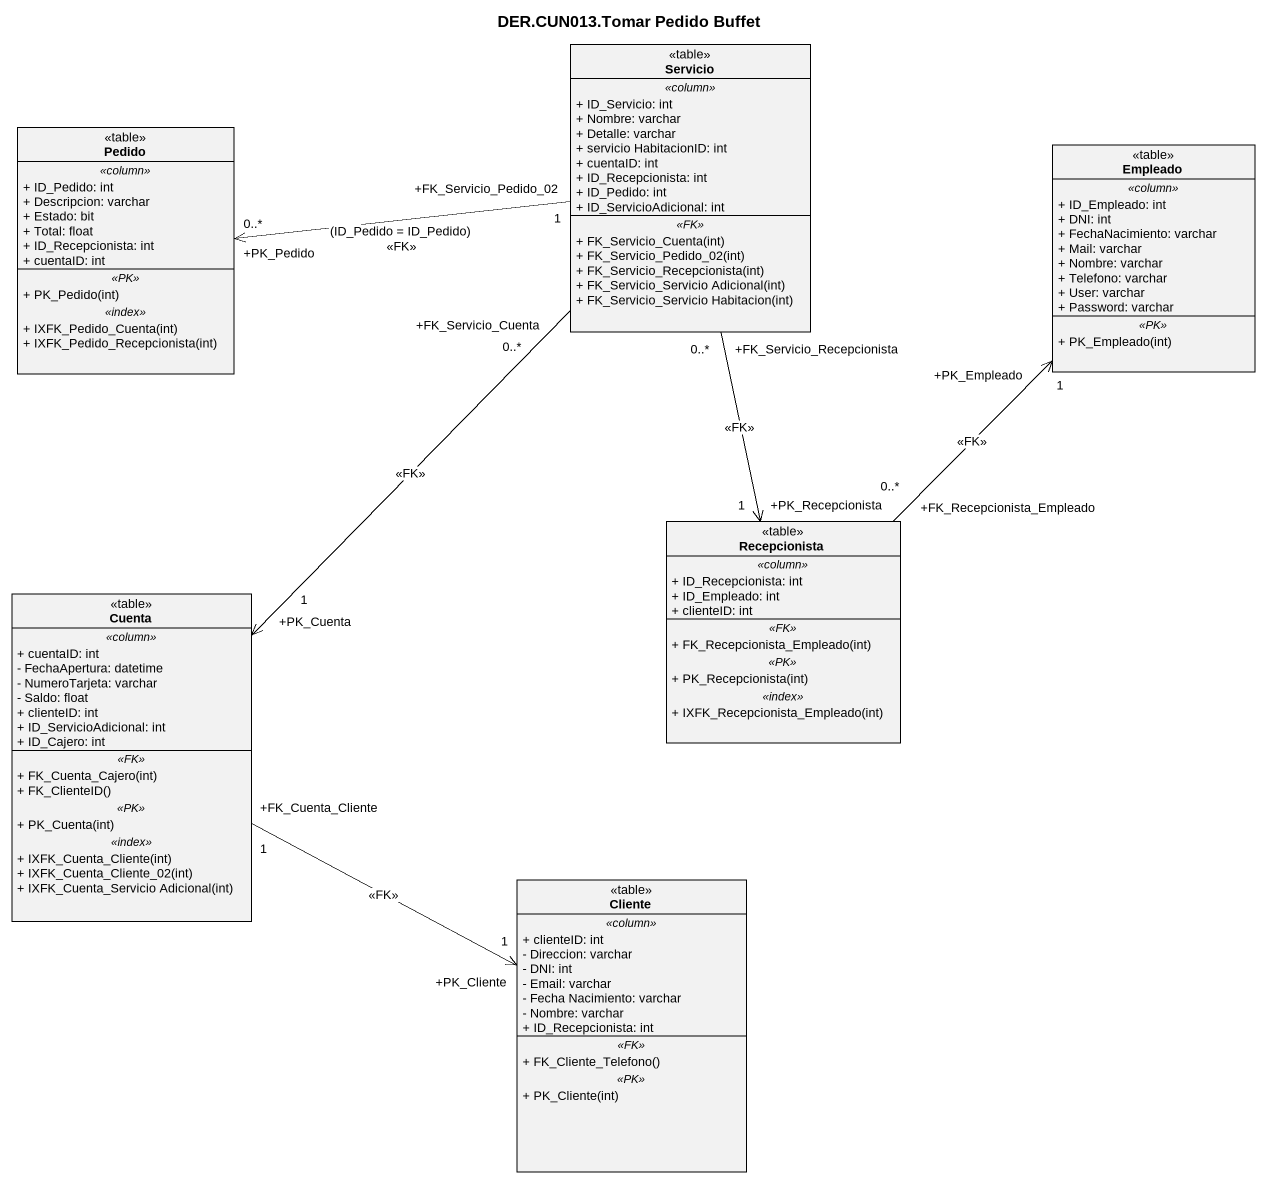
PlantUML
@startuml
title DER.CUN013.Tomar Pedido Buffet
hide circle
hide empty members
skinparam classAttributeIconSize 0
class Servicio <<table>> {
  .. <<column>> ..
  + ID_Servicio: int
  + Nombre: varchar
  + Detalle: varchar
  + servicio HabitacionID: int
  + cuentaID: int
  + ID_Recepcionista: int
  + ID_Pedido: int
  + ID_ServicioAdicional: int
  .. <<FK>> ..
  + FK_Servicio_Cuenta(int)
  + FK_Servicio_Pedido_02(int)
  + FK_Servicio_Recepcionista(int)
  + FK_Servicio_Servicio Adicional(int)
  + FK_Servicio_Servicio Habitacion(int)
}
class Pedido <<table>> {
  .. <<column>> ..
  + ID_Pedido: int
  + Descripcion: varchar
  + Estado: bit
  + Total: float
  + ID_Recepcionista: int
  + cuentaID: int
  .. <<PK>> ..
  + PK_Pedido(int)
  .. <<index>> ..
  + IXFK_Pedido_Cuenta(int)
  + IXFK_Pedido_Recepcionista(int)
}
class Empleado <<table>> {
  .. <<column>> ..
  + ID_Empleado: int
  + DNI: int
  + FechaNacimiento: varchar
  + Mail: varchar
  + Nombre: varchar
  + Telefono: varchar
  + User: varchar
  + Password: varchar
  .. <<PK>> ..
  + PK_Empleado(int)
}
class Recepcionista <<table>> {
  .. <<column>> ..
  + ID_Recepcionista: int
  + ID_Empleado: int
  + clienteID: int
  .. <<FK>> ..
  + FK_Recepcionista_Empleado(int)
  .. <<PK>> ..
  + PK_Recepcionista(int)
  .. <<index>> ..
  + IXFK_Recepcionista_Empleado(int)
}
class Cuenta <<table>> {
  .. <<column>> ..
  + cuentaID: int
  - FechaApertura: datetime
  - NumeroTarjeta: varchar
  - Saldo: float
  + clienteID: int
  + ID_ServicioAdicional: int
  + ID_Cajero: int
  .. <<FK>> ..
  + FK_Cuenta_Cajero(int)
  + FK_ClienteID()
  .. <<PK>> ..
  + PK_Cuenta(int)
  .. <<index>> ..
  + IXFK_Cuenta_Cliente(int)
  + IXFK_Cuenta_Cliente_02(int)
  + IXFK_Cuenta_Servicio Adicional(int)
}
class Cliente <<table>> {
  .. <<column>> ..
  + clienteID: int
  - Direccion: varchar
  - DNI: int
  - Email: varchar
  - Fecha Nacimiento: varchar
  - Nombre: varchar
  + ID_Recepcionista: int
  .. <<FK>> ..
  + FK_Cliente_Telefono()
  .. <<PK>> ..
  + PK_Cliente(int)
}
Servicio "+FK_Servicio_Pedido_02\n1" -left-> "+PK_Pedido\n0..*" Pedido : (ID_Pedido = ID_Pedido)\n<<FK>>
Servicio "+FK_Servicio_Recepcionista\n0..*" --> "+PK_Recepcionista\n1" Recepcionista : <<FK>>
Servicio "+FK_Servicio_Cuenta\n0..*" --> "+PK_Cuenta\n1" Cuenta : <<FK>>
Recepcionista "+FK_Recepcionista_Empleado\n0..*" -up-> "+PK_Empleado\n1" Empleado : <<FK>>
Cuenta "+FK_Cuenta_Cliente\n1" -right-> "+PK_Cliente\n1" Cliente : <<FK>>
@enduml
